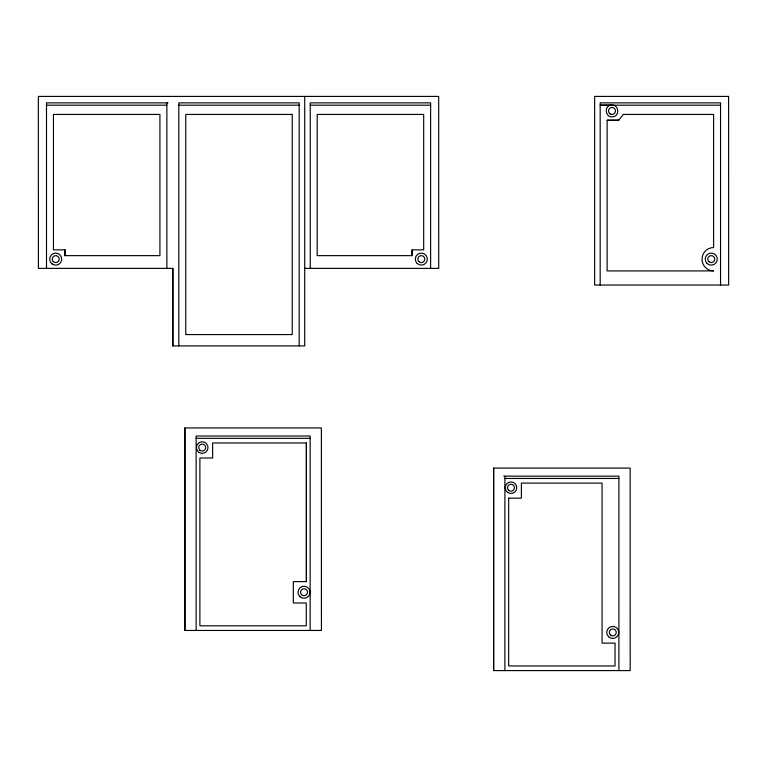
<?xml version="1.0" encoding="UTF-8"?>
<svg xmlns="http://www.w3.org/2000/svg" width="767" height="767" viewBox="0 0 767 767"><rect width="100%" height="100%" fill="white"/><g stroke="black" fill="none" stroke-linecap="round" stroke-linejoin="round"><path stroke-width="1.15" d="M65.022 255.641L65.022 249.85L53.441 249.85L53.441 114.436L159.919 114.436L159.919 255.641L65.022 255.641L65.022 249.85M184.876 630.455L184.876 427.938L321.383 427.938L321.431 630.455L184.876 630.455L184.866 427.938M304.72 268.373L438.724 268.373L438.676 96.412L38.35 96.412L38.398 268.373L172.843 268.373L172.834 345.917L304.72 345.917L304.72 96.412M306.378 581.616L306.378 442.962L212.632 442.962L212.632 458.004L199.899 458.004L199.899 625.824L306.273 625.824L306.273 602.987L293.31 602.987L293.31 581.616L306.378 581.616L306.378 442.962M412.1 255.641L412.1 249.85L423.681 249.85L423.681 114.436L317.193 114.436L317.193 255.641L412.1 255.641L412.1 249.85M493.632 670.588L493.632 468.071L630.138 468.071L630.186 670.588L493.632 670.588L493.632 468.071M618.701 120.227L623.331 114.436L713.607 114.436L713.607 247.54A11.687 11.687 0 0 0 702.026 259.227A11.687 11.687 0 0 0 713.607 270.914L607.128 270.914L607.128 120.227L618.701 120.227L607.128 120.227M610.896 105.175C603.361 106.249 605.7 118.54 613.111 116.757C620.647 115.692 618.298 103.392 610.896 105.175L600.178 105.184L720.549 105.184M167.992 102.864L46.499 102.864L46.499 268.373M46.499 105.184L166.87 105.184M178.807 105.184L299.178 105.184M310.252 105.184L430.623 105.184M196.141 438.331L310.146 438.331M503.727 476.154L618.902 476.154L618.902 670.588M504.897 478.464L618.902 478.464M720.549 285.036L720.549 102.864L600.178 102.864L600.178 285.036M504.897 476.154L504.897 670.588M430.623 268.373L430.623 102.864L310.252 102.864L310.252 268.373M310.146 630.455L310.146 436.011L196.141 436.011L196.141 630.455M299.178 345.917L299.178 102.864L178.807 102.864L178.807 345.917M172.843 268.373L172.843 345.917M166.87 102.864L166.87 268.373M508.665 498.138L508.665 665.957L615.029 665.957L615.029 643.13L602.066 643.13L602.066 483.095L521.387 483.095L521.387 498.138L508.665 498.138M728.602 96.412L594.636 96.412L594.646 285.036L728.65 285.036L728.602 96.412M292.237 114.436L185.748 114.436L185.748 334.575L292.237 334.575L292.237 114.436M52.127 263.953A6.021 6.021 0 0 0 61.686 259.792A6.021 6.021 0 0 0 53.316 253.589A6.021 6.021 0 0 0 52.127 263.953M53.259 261.566A3.471 3.471 0 0 0 59.069 260.013A3.471 3.471 0 0 0 54.812 255.756A3.471 3.471 0 0 0 53.259 261.566M417.19 263.493A6.021 6.021 0 0 0 427.171 260.492A6.021 6.021 0 0 0 419.578 253.35A6.021 6.021 0 0 0 417.19 263.493M418.859 261.566A3.471 3.471 0 0 0 424.669 260.013A3.471 3.471 0 0 0 420.412 255.756A3.471 3.471 0 0 0 418.859 261.566M708.785 261.566A3.471 3.471 0 0 0 714.595 260.013A3.471 3.471 0 0 0 710.338 255.756A3.471 3.471 0 0 0 708.785 261.566M707.116 263.493A6.021 6.021 0 0 0 717.097 260.492A6.021 6.021 0 0 0 709.504 253.35A6.021 6.021 0 0 0 707.116 263.493M610.177 113.919A3.471 3.471 0 0 0 615.47 111.071A3.471 3.471 0 0 0 610.35 107.907A3.471 3.471 0 0 0 610.177 113.919M299.897 596.64A6.021 6.021 0 0 0 309.878 593.639A6.021 6.021 0 0 0 302.284 586.496A6.021 6.021 0 0 0 299.897 596.64M301.565 594.713A3.471 3.471 0 0 0 307.375 593.159A3.471 3.471 0 0 0 303.118 588.903A3.471 3.471 0 0 0 301.565 594.713M199.765 450.047A3.471 3.471 0 0 0 205.575 448.484A3.471 3.471 0 0 0 201.318 444.237A3.471 3.471 0 0 0 199.765 450.047M199.142 452.492A5.791 5.791 0 0 0 208.001 447.803A5.791 5.791 0 0 0 199.506 442.473A5.791 5.791 0 0 0 199.142 452.492M508.521 490.18A3.471 3.471 0 0 0 514.331 488.617A3.471 3.471 0 0 0 510.074 484.37A3.471 3.471 0 0 0 508.521 490.18M608.653 636.783A6.021 6.021 0 0 0 618.633 633.782A6.021 6.021 0 0 0 611.05 626.639A6.021 6.021 0 0 0 608.653 636.783M610.321 634.855A3.471 3.471 0 0 0 616.131 633.293A3.471 3.471 0 0 0 611.884 629.045A3.471 3.471 0 0 0 610.321 634.855M507.907 492.625A5.791 5.791 0 0 0 516.757 487.937A5.791 5.791 0 0 0 508.272 482.606A5.791 5.791 0 0 0 507.907 492.625"/></g></svg>
